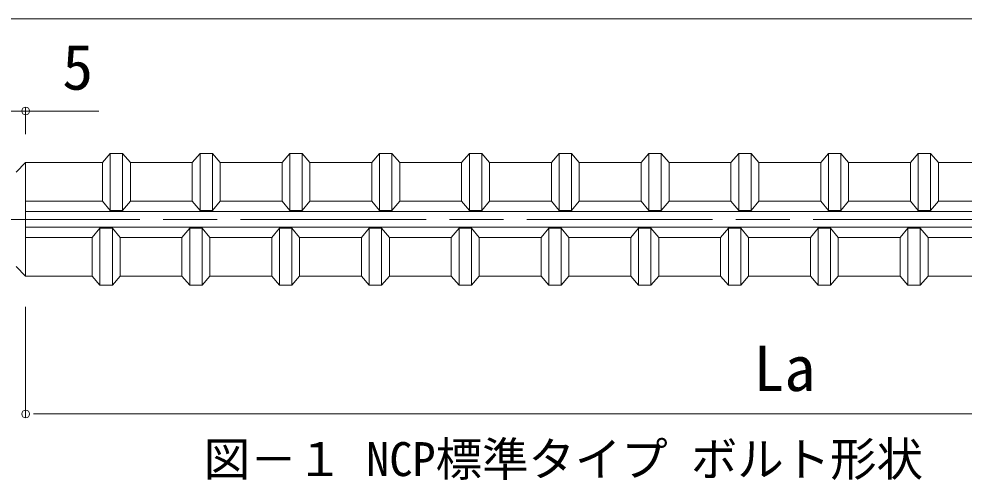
# Model space of a CAD drawing. Units: millimetres on the paper. Extents: x -269 to 150, y -163 to 142.
# Drawn here: x -226.7 to -165.6, y 39.1 to 68.9 of the extents above; entities that cross this region are included whole.
import ezdxf
from ezdxf.enums import TextEntityAlignment as Align

# ---------------------------------------------------------------- set-up
doc = ezdxf.new("R2010")
doc.units = ezdxf.units.MM
doc.linetypes.add('CHAIN', pattern=[18.5, 12, -1.5, 3.5, -1.5])
doc.layers.add('0-0_シート1', color=7, linetype='Continuous', lineweight=13)
doc.styles.add('ＭＳ ゴシック', font='')
doc.styles.get('ＭＳ ゴシック').set_extended_font_data('MS Gothic')

msp = doc.modelspace()

# ---------------------------------------------------------------- linework, layer by layer
at = {"layer": '0-0_シート1'}
for p, q in [((-246.838, 68.881), (-124.309, 68.881)), ((-228.505, 62.923), (-226.221, 62.923)), ((-226.221, 61.419), (-226.221, 63.123)), ((-226.221, 62.923), (-221.482, 62.923)), ((-221.251, 59.585), (-220.751, 60.185)), ((-220.751, 60.185), (-220.751, 56.485)), ((-220.751, 60.185), (-219.951, 60.185)), ((-219.951, 60.185), (-219.451, 59.585)), ((-219.951, 60.185), (-219.951, 56.485)), ((-215.451, 59.585), (-214.951, 60.185)), ((-214.951, 60.185), (-214.951, 56.485)), ((-214.951, 60.185), (-214.151, 60.185)), ((-214.151, 60.185), (-213.651, 59.585)), ((-214.151, 60.185), (-214.151, 56.485)), ((-209.651, 59.585), (-209.151, 60.185)), ((-209.151, 60.185), (-209.151, 56.485)), ((-209.151, 60.185), (-208.351, 60.185)), ((-208.351, 60.185), (-207.851, 59.585)), ((-208.351, 60.185), (-208.351, 56.485)), ((-203.851, 59.585), (-203.351, 60.185)), ((-203.351, 60.185), (-203.351, 56.485)), ((-203.351, 60.185), (-202.551, 60.185)), ((-202.551, 60.185), (-202.051, 59.585)), ((-202.551, 60.185), (-202.551, 56.485)), ((-198.051, 59.585), (-197.551, 60.185)), ((-197.551, 60.185), (-197.551, 56.485)), ((-197.551, 60.185), (-196.751, 60.185)), ((-196.751, 60.185), (-196.251, 59.585)), ((-196.751, 60.185), (-196.751, 56.485)), ((-192.251, 59.585), (-191.751, 60.185)), ((-191.751, 60.185), (-191.751, 56.485)), ((-191.751, 60.185), (-190.951, 60.185)), ((-190.951, 60.185), (-190.451, 59.585)), ((-190.951, 60.185), (-190.951, 56.485)), ((-186.451, 59.585), (-185.951, 60.185)), ((-185.951, 60.185), (-185.951, 56.485)), ((-185.951, 60.185), (-185.151, 60.185)), ((-185.151, 60.185), (-184.651, 59.585)), ((-185.151, 60.185), (-185.151, 56.485)), ((-180.651, 59.585), (-180.151, 60.185)), ((-180.151, 60.185), (-180.151, 56.485)), ((-180.151, 60.185), (-179.351, 60.185)), ((-179.351, 60.185), (-178.851, 59.585)), ((-179.351, 60.185), (-179.351, 56.485)), ((-174.851, 59.585), (-174.351, 60.185)), ((-174.351, 60.185), (-174.351, 56.485)), ((-174.351, 60.185), (-173.551, 60.185)), ((-173.551, 60.185), (-173.051, 59.585)), ((-173.551, 60.185), (-173.551, 56.485)), ((-169.051, 59.585), (-168.551, 60.185)), ((-168.551, 60.185), (-168.551, 56.485)), ((-168.551, 60.185), (-167.751, 60.185)), ((-167.751, 60.185), (-167.251, 59.585)), ((-167.751, 60.185), (-167.751, 56.485)), ((-226.838, 58.968), (-226.221, 59.585)), ((-226.221, 59.585), (-221.251, 59.585)), ((-226.221, 59.585), (-226.221, 52.252)), ((-221.251, 59.585), (-221.251, 57.085)), ((-219.451, 59.585), (-219.451, 57.085)), ((-219.451, 59.585), (-215.451, 59.585)), ((-215.451, 59.585), (-215.451, 57.085)), ((-213.651, 59.585), (-213.651, 57.085)), ((-213.651, 59.585), (-209.651, 59.585)), ((-209.651, 59.585), (-209.651, 57.085)), ((-207.851, 59.585), (-207.851, 57.085)), ((-207.851, 59.585), (-203.851, 59.585)), ((-203.851, 59.585), (-203.851, 57.085)), ((-202.051, 59.585), (-202.051, 57.085)), ((-202.051, 59.585), (-198.051, 59.585)), ((-198.051, 59.585), (-198.051, 57.085)), ((-196.251, 59.585), (-196.251, 57.085)), ((-196.251, 59.585), (-192.251, 59.585)), ((-192.251, 59.585), (-192.251, 57.085)), ((-190.451, 59.585), (-190.451, 57.085)), ((-190.451, 59.585), (-186.451, 59.585)), ((-186.451, 59.585), (-186.451, 57.085)), ((-184.651, 59.585), (-184.651, 57.085)), ((-184.651, 59.585), (-180.651, 59.585)), ((-180.651, 59.585), (-180.651, 57.085)), ((-178.851, 59.585), (-178.851, 57.085)), ((-178.851, 59.585), (-174.851, 59.585)), ((-174.851, 59.585), (-174.851, 57.085)), ((-173.051, 59.585), (-173.051, 57.085)), ((-173.051, 59.585), (-169.051, 59.585)), ((-169.051, 59.585), (-169.051, 57.085)), ((-167.251, 59.585), (-167.251, 57.085)), ((-167.251, 59.585), (-163.251, 59.585)), ((-226.221, 58.252), (-226.221, 53.919)), ((-226.221, 57.085), (-221.251, 57.085)), ((-221.251, 57.085), (-220.751, 56.485)), ((-219.951, 56.485), (-219.451, 57.085)), ((-219.451, 57.085), (-215.451, 57.085)), ((-215.451, 57.085), (-214.951, 56.485)), ((-214.151, 56.485), (-213.651, 57.085)), ((-213.651, 57.085), (-209.651, 57.085)), ((-209.651, 57.085), (-209.151, 56.485)), ((-208.351, 56.485), (-207.851, 57.085)), ((-207.851, 57.085), (-203.851, 57.085)), ((-203.851, 57.085), (-203.351, 56.485)), ((-202.551, 56.485), (-202.051, 57.085)), ((-202.051, 57.085), (-198.051, 57.085)), ((-198.051, 57.085), (-197.551, 56.485)), ((-196.751, 56.485), (-196.251, 57.085)), ((-196.251, 57.085), (-192.251, 57.085)), ((-192.251, 57.085), (-191.751, 56.485)), ((-190.951, 56.485), (-190.451, 57.085)), ((-190.451, 57.085), (-186.451, 57.085)), ((-186.451, 57.085), (-185.951, 56.485)), ((-185.151, 56.485), (-184.651, 57.085)), ((-184.651, 57.085), (-180.651, 57.085)), ((-180.651, 57.085), (-180.151, 56.485)), ((-179.351, 56.485), (-178.851, 57.085)), ((-178.851, 57.085), (-174.851, 57.085)), ((-174.851, 57.085), (-174.351, 56.485)), ((-173.551, 56.485), (-173.051, 57.085)), ((-173.051, 57.085), (-169.051, 57.085)), ((-169.051, 57.085), (-168.551, 56.485)), ((-167.751, 56.485), (-167.251, 57.085)), ((-167.251, 57.085), (-163.251, 57.085)), ((-226.221, 56.419), (-124.309, 56.419)), ((-220.751, 56.485), (-219.951, 56.485)), ((-214.951, 56.485), (-214.151, 56.485)), ((-209.151, 56.485), (-208.351, 56.485)), ((-203.351, 56.485), (-202.551, 56.485)), ((-197.551, 56.485), (-196.751, 56.485)), ((-191.751, 56.485), (-190.951, 56.485)), ((-185.951, 56.485), (-185.151, 56.485)), ((-180.151, 56.485), (-179.351, 56.485)), ((-174.351, 56.485), (-173.551, 56.485)), ((-168.551, 56.485), (-167.751, 56.485)), ((-226.221, 55.419), (-124.309, 55.419)), ((-221.918, 54.752), (-221.418, 55.352)), ((-221.418, 55.352), (-220.618, 55.352)), ((-221.418, 51.652), (-221.418, 55.352)), ((-220.618, 55.352), (-220.118, 54.752)), ((-220.618, 51.652), (-220.618, 55.352)), ((-216.118, 54.752), (-215.618, 55.352)), ((-215.618, 55.352), (-214.818, 55.352)), ((-215.618, 51.652), (-215.618, 55.352)), ((-214.818, 55.352), (-214.318, 54.752)), ((-214.818, 51.652), (-214.818, 55.352)), ((-210.318, 54.752), (-209.818, 55.352)), ((-209.818, 55.352), (-209.018, 55.352)), ((-209.818, 51.652), (-209.818, 55.352)), ((-209.018, 55.352), (-208.518, 54.752)), ((-209.018, 51.652), (-209.018, 55.352)), ((-204.518, 54.752), (-204.018, 55.352)), ((-204.018, 55.352), (-203.218, 55.352)), ((-204.018, 51.652), (-204.018, 55.352)), ((-203.218, 55.352), (-202.718, 54.752)), ((-203.218, 51.652), (-203.218, 55.352)), ((-198.718, 54.752), (-198.218, 55.352)), ((-198.218, 55.352), (-197.418, 55.352)), ((-198.218, 51.652), (-198.218, 55.352)), ((-197.418, 55.352), (-196.918, 54.752)), ((-197.418, 51.652), (-197.418, 55.352)), ((-192.918, 54.752), (-192.418, 55.352)), ((-192.418, 55.352), (-191.618, 55.352)), ((-192.418, 51.652), (-192.418, 55.352)), ((-191.618, 55.352), (-191.118, 54.752)), ((-191.618, 51.652), (-191.618, 55.352)), ((-187.118, 54.752), (-186.618, 55.352)), ((-186.618, 55.352), (-185.818, 55.352)), ((-186.618, 51.652), (-186.618, 55.352)), ((-185.818, 55.352), (-185.318, 54.752)), ((-185.818, 51.652), (-185.818, 55.352)), ((-181.318, 54.752), (-180.818, 55.352)), ((-180.818, 55.352), (-180.018, 55.352)), ((-180.818, 51.652), (-180.818, 55.352)), ((-180.018, 55.352), (-179.518, 54.752)), ((-180.018, 51.652), (-180.018, 55.352)), ((-175.518, 54.752), (-175.018, 55.352)), ((-175.018, 55.352), (-174.218, 55.352)), ((-175.018, 51.652), (-175.018, 55.352)), ((-174.218, 55.352), (-173.718, 54.752)), ((-174.218, 51.652), (-174.218, 55.352)), ((-169.718, 54.752), (-169.218, 55.352)), ((-169.218, 55.352), (-168.418, 55.352)), ((-169.218, 51.652), (-169.218, 55.352)), ((-168.418, 55.352), (-167.918, 54.752)), ((-168.418, 51.652), (-168.418, 55.352)), ((-226.221, 54.752), (-221.918, 54.752)), ((-226.221, 54.752), (-221.918, 54.752)), ((-221.918, 52.252), (-221.918, 54.752)), ((-220.118, 52.252), (-220.118, 54.752)), ((-220.118, 54.752), (-216.118, 54.752)), ((-220.118, 54.752), (-216.118, 54.752)), ((-216.118, 52.252), (-216.118, 54.752)), ((-214.318, 52.252), (-214.318, 54.752)), ((-214.318, 54.752), (-210.318, 54.752)), ((-214.318, 54.752), (-210.318, 54.752)), ((-210.318, 52.252), (-210.318, 54.752)), ((-208.518, 52.252), (-208.518, 54.752)), ((-208.518, 54.752), (-204.518, 54.752)), ((-208.518, 54.752), (-204.518, 54.752)), ((-204.518, 52.252), (-204.518, 54.752)), ((-202.718, 52.252), (-202.718, 54.752)), ((-202.718, 54.752), (-198.718, 54.752)), ((-202.718, 54.752), (-198.718, 54.752)), ((-198.718, 52.252), (-198.718, 54.752)), ((-196.918, 52.252), (-196.918, 54.752)), ((-196.918, 54.752), (-192.918, 54.752)), ((-196.918, 54.752), (-192.918, 54.752)), ((-192.918, 52.252), (-192.918, 54.752)), ((-191.118, 52.252), (-191.118, 54.752)), ((-191.118, 54.752), (-187.118, 54.752)), ((-191.118, 54.752), (-187.118, 54.752)), ((-187.118, 52.252), (-187.118, 54.752)), ((-185.318, 52.252), (-185.318, 54.752)), ((-185.318, 54.752), (-181.318, 54.752)), ((-185.318, 54.752), (-181.318, 54.752)), ((-181.318, 52.252), (-181.318, 54.752)), ((-179.518, 52.252), (-179.518, 54.752)), ((-179.518, 54.752), (-175.518, 54.752)), ((-179.518, 54.752), (-175.518, 54.752)), ((-175.518, 52.252), (-175.518, 54.752)), ((-173.718, 52.252), (-173.718, 54.752)), ((-173.718, 54.752), (-171.555, 54.752)), ((-173.718, 54.752), (-169.718, 54.752)), ((-169.718, 52.252), (-169.718, 54.752)), ((-167.918, 52.252), (-167.918, 54.752)), ((-167.918, 54.752), (-163.918, 54.752)), ((-226.838, 52.87), (-226.221, 52.252)), ((-226.221, 52.252), (-221.918, 52.252)), ((-225.404, 52.252), (-226.221, 52.252)), ((-221.918, 52.252), (-221.418, 51.652)), ((-220.618, 51.652), (-220.118, 52.252)), ((-220.118, 52.252), (-216.118, 52.252)), ((-216.118, 52.252), (-215.618, 51.652)), ((-214.818, 51.652), (-214.318, 52.252)), ((-214.318, 52.252), (-210.318, 52.252)), ((-210.318, 52.252), (-209.818, 51.652)), ((-209.018, 51.652), (-208.518, 52.252)), ((-208.518, 52.252), (-204.518, 52.252)), ((-204.518, 52.252), (-204.018, 51.652)), ((-203.218, 51.652), (-202.718, 52.252)), ((-202.718, 52.252), (-198.718, 52.252)), ((-198.718, 52.252), (-198.218, 51.652)), ((-197.418, 51.652), (-196.918, 52.252)), ((-196.918, 52.252), (-192.918, 52.252)), ((-192.918, 52.252), (-192.418, 51.652)), ((-191.618, 51.652), (-191.118, 52.252)), ((-191.118, 52.252), (-187.118, 52.252)), ((-187.118, 52.252), (-186.618, 51.652)), ((-185.818, 51.652), (-185.318, 52.252)), ((-185.318, 52.252), (-181.318, 52.252)), ((-181.318, 52.252), (-180.818, 51.652)), ((-180.018, 51.652), (-179.518, 52.252)), ((-179.518, 52.252), (-175.518, 52.252)), ((-175.518, 52.252), (-175.018, 51.652)), ((-174.218, 51.652), (-173.718, 52.252)), ((-173.718, 52.252), (-169.718, 52.252)), ((-169.718, 52.252), (-169.218, 51.652)), ((-168.418, 51.652), (-167.918, 52.252)), ((-167.918, 52.252), (-163.918, 52.252)), ((-221.418, 51.652), (-220.618, 51.652)), ((-215.618, 51.652), (-214.818, 51.652)), ((-209.818, 51.652), (-209.018, 51.652)), ((-204.018, 51.652), (-203.218, 51.652)), ((-198.218, 51.652), (-197.418, 51.652)), ((-192.418, 51.652), (-191.618, 51.652)), ((-186.618, 51.652), (-185.818, 51.652)), ((-180.818, 51.652), (-180.018, 51.652)), ((-175.018, 51.652), (-174.218, 51.652)), ((-169.218, 51.652), (-168.418, 51.652)), ((-226.221, 50.252), (-226.221, 43.131))]:
    msp.add_line(p, q, dxfattribs=at)
at = {"layer": '0-0_シート1', "linetype": 'CHAIN'}
msp.add_line((-249.338, 55.919), (-121.809, 55.919), dxfattribs=at)
at = {"layer": '0-0_シート1'}
msp.add_lwpolyline([(-225.721, 43.331), (-225.221, 43.331), (-124.309, 43.331)], dxfattribs=at)
for centre, start, end in [((-226.221, 62.923), 0, 180), ((-226.221, 62.923), 180, 0), ((-226.221, 43.331), 0, 180), ((-226.221, 43.331), 180, 0)]:
    msp.add_arc(centre, 0.25, start, end, dxfattribs=at)

# ---------------------------------------------------------------- texts
at = {"layer": '0-0_シート1', "style": 'ＭＳ ゴシック'}
for s, height, p in [('5', 2.933, (-223.851, 63.423)), ('La', 2.933, (-179.194, 43.94)), ('図－１ NCP標準タイプ ボルト形状', 2.199, (-214.714, 38.654))]:
    msp.add_text(s, height=height, dxfattribs=at).set_placement(p, align=Align.BOTTOM_LEFT)

doc.saveas('drawing.dxf')
